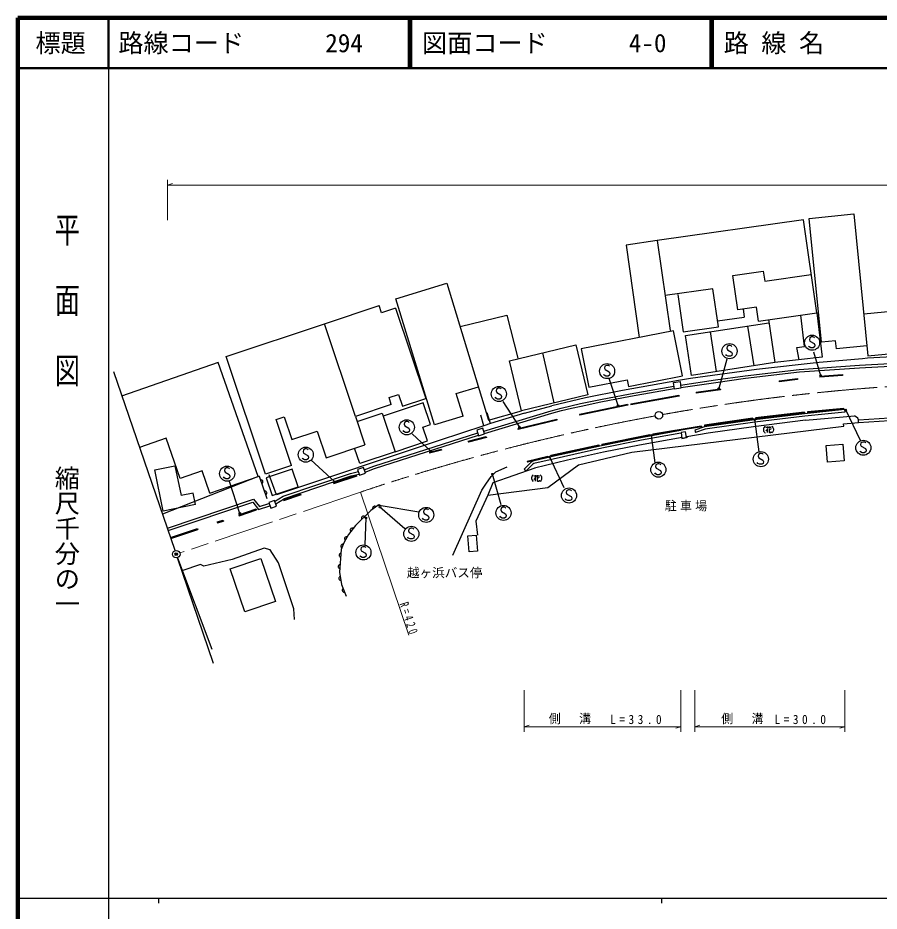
# Model space of a CAD drawing. Units: millimetres, scale not verified. Extents: x 40000 to 680000, y 20000 to 380000.
# Drawn here: x 40000 to 211298, y 202409 to 380000 of the extents above; entities that cross this region are included whole.
import ezdxf
from ezdxf.enums import TextEntityAlignment as Align

# ---------------------------------------------------------------- set-up
doc = ezdxf.new("R2010")
doc.units = ezdxf.units.MM
doc.header["$LTSCALE"] = 1000
doc.header["$PDMODE"] = 32
doc.header["$PDSIZE"] = 500
doc.linetypes.add('CHAIN', pattern=[18.5, 12, -1.5, 3.5, -1.5])
for name, color, linetype, lineweight in [('M-BGD', 7, 'Continuous', 25), ('M-BMK', 2, 'CHAIN', 13), ('M-BMK-SRVR', 3, 'Continuous', 25), ('M-STR-HTXT', 7, 'Continuous', 13), ('M-STR-STRC', 7, 'Continuous', 25), ('M-TTL', 2, 'Continuous', 140), ('M-TTL-BAND', 7, 'Continuous', 25), ('M-TTL-LINE', 7, 'Continuous', 50)]:
    doc.layers.add(name, color=color, linetype=linetype, lineweight=lineweight)
for name, color, linetype in [('M-BMK-HTXT', 7, 'Continuous'), ('M-OTRS', 6, 'Continuous'), ('M-TTL-TXT', 7, 'Continuous')]:
    doc.layers.add(name, color=color, linetype=linetype)
doc.styles.add('@ＭＳ ゴシック', font='')
doc.styles.add('ＭＳ ゴシック', font='')
doc.styles.get('@ＭＳ ゴシック').set_extended_font_data('@MS Gothic')
doc.styles.get('ＭＳ ゴシック').set_extended_font_data('MS Gothic')

msp = doc.modelspace()

# ---------------------------------------------------------------- linework, layer by layer
at = {"layer": 'M-BGD'}
for p, q in [((171259, 324994), (172309, 317594)), ((115110, 322291), (121123, 304319)), ((184253, 322129), (184484, 320503)), ((179151, 319746), (184484, 320503)), ((189277, 320003), (190580, 311459)), ((172309, 317594), (179316, 318589)), ((186418, 310824), (185213, 318723)), ((177663, 317571), (178868, 309672)), ((208870, 314814), (202793, 314206)), ((144371, 313408), (146594, 303443)), ((207398, 310948), (213446, 311275)), ((199495, 308741), (203995, 309125)), ((203995, 309125), (204012, 308926)), ((207425, 310448), (213473, 310776)), ((191394, 307837), (195038, 308270)), ((191394, 307837), (191418, 307639)), ((195061, 308071), (191418, 307639)), ((195038, 308270), (195061, 308071)), ((199495, 308741), (199512, 308541)), ((204012, 308926), (199512, 308541)), ((174876, 305560), (179697, 306278)), ((174876, 305560), (174905, 305362)), ((179726, 306081), (174905, 305362)), ((179697, 306278), (179726, 306081)), ((161886, 303296), (171461, 304990)), ((171496, 304793), (161921, 303099)), ((171461, 304990), (171496, 304793)), ((114275, 303159), (107135, 300769)), ((140768, 301380), (146185, 302900)), ((161282, 303177), (161322, 302981)), ((161886, 303296), (161921, 303099)), ((204295, 302365), (197043, 301693)), ((204314, 302166), (197062, 301494)), ((204295, 302365), (204314, 302166)), ((204434, 302114), (204484, 301617)), ((107135, 300769), (109022, 295130)), ((128557, 300837), (122835, 299090)), ((133979, 299358), (133355, 301486)), ((133633, 300049), (140173, 301902)), ((139470, 298390), (147168, 300215)), ((147168, 300215), (147214, 300020)), ((151726, 301230), (151766, 301034)), ((186153, 300385), (176535, 298999)), ((186182, 300188), (176563, 298801)), ((186153, 300385), (186182, 300188)), ((196430, 301595), (186726, 300483)), ((186726, 300483), (186748, 300284)), ((196453, 301396), (186748, 300284)), ((196430, 301595), (196453, 301396)), ((196653, 299987), (206430, 300893)), ((197043, 301693), (197062, 301494)), ((207190, 300078), (217139, 300727)), ((207223, 299579), (217171, 300228)), ((139470, 298390), (139516, 298195)), ((147214, 300020), (139516, 298195)), ((166276, 297274), (175906, 298905)), ((175939, 298708), (166310, 297077)), ((175906, 298905), (175939, 298708)), ((176535, 298999), (176563, 298801)), ((188731, 298624), (189851, 298624)), ((189091, 298744), (189091, 298504)), ((189491, 298744), (189491, 298504)), ((129576, 295820), (133148, 296741)), ((133148, 296741), (133198, 296547)), ((156127, 295270), (165675, 297160)), ((165714, 296964), (156166, 295073)), ((165675, 297160), (165714, 296964)), ((166276, 297274), (166310, 297077)), ((174633, 298013), (174799, 297542)), ((189011, 298224), (189011, 297544)), ((189811, 298264), (189411, 298064)), ((129576, 295820), (129626, 295626)), ((133198, 296547), (129626, 295626)), ((146005, 293029), (155555, 295127)), ((155598, 294932), (146048, 292833)), ((155598, 294932), (155555, 295127)), ((156127, 295270), (156166, 295073)), ((121842, 293628), (124176, 294263)), ((121842, 293628), (121894, 293435)), ((124228, 294070), (121894, 293435)), ((124176, 294263), (124228, 294070)), ((146048, 292833), (146005, 293029)), ((141305, 291875), (145428, 292864)), ((141305, 291875), (141351, 291680)), ((145475, 292669), (141351, 291680)), ((145428, 292864), (145475, 292669)), ((94424, 291003), (89268, 289278)), ((142811, 290500), (134441, 287564)), ((140720, 290281), (141074, 289928)), ((88020, 288858), (68778, 281327)), ((78213, 285473), (87774, 288809)), ((88020, 288858), (89549, 284467)), ((91453, 285159), (89991, 289134)), ((102739, 287560), (107388, 289090)), ((107450, 288900), (102802, 287370)), ((142615, 288983), (143735, 288983)), ((142895, 288583), (142895, 287903)), ((142975, 289103), (142975, 288863)), ((143695, 288623), (143295, 288423)), ((143375, 289103), (143375, 288863)), ((134441, 287564), (133490, 285122)), ((92779, 284188), (96270, 285355)), ((96334, 285166), (92843, 283998)), ((75332, 283272), (68881, 281955)), ((83956, 281212), (87412, 282392)), ((87412, 282392), (87477, 282203)), ((87867, 282257), (90103, 283006)), ((88044, 282844), (89944, 283480)), ((83956, 281212), (84020, 281023)), ((84020, 281023), (87477, 282203)), ((79643, 279818), (80850, 280155)), ((79643, 279818), (79697, 279625)), ((79697, 279625), (80904, 279962)), ((80850, 280155), (80904, 279962)), ((70376, 276666), (75724, 278488)), ((70440, 276476), (75788, 278298)), ((75724, 278488), (75788, 278298)), ((71766, 272672), (78551, 254521))]:
    msp.add_line(p, q, dxfattribs=at)
for points in [[(199831, 315534), (197373, 340121), (206250, 341009), (209070, 312813)], [(196259, 339835), (167173, 335705), (169705, 317877)], [(187307, 319724), (198882, 321367), (196259, 339835)], [(167173, 335705), (160975, 334825), (163582, 316469)], [(187307, 319724), (186912, 322507), (183188, 321978), (182222, 328784), (188263, 329642), (188548, 327632), (197806, 328946)], [(122835, 299090), (115190, 324134), (125335, 327231), (133633, 300049)], [(179316, 318589), (178245, 326127), (168725, 324775)], [(107135, 300769), (100973, 319185), (111847, 322823)], [(115110, 322291), (112336, 321362), (111847, 322823)], [(208235, 321164), (214407, 321782), (215251, 313349), (209078, 312732)], [(127960, 318633), (137246, 320882), (139443, 312359)], [(198882, 321367), (200000, 312513), (190580, 311459)], [(195364, 311994), (194939, 314481), (196485, 314692), (195717, 320918)], [(89268, 289278), (81447, 312652), (100973, 319185)], [(190580, 311459), (173990, 308928), (172785, 316827), (189375, 319358)], [(170402, 317807), (152036, 314204), (153535, 306563)], [(161478, 306717), (172166, 308814), (170402, 317807)], [(202793, 314206), (202632, 315814), (199831, 315534)], [(234326, 313429), (222538, 313057), (208989, 312349)], [(87774, 288809), (79865, 311480), (60607, 304762)], [(208989, 312349), (208014, 312223), (199352, 311459), (186886, 310108), (173774, 308307), (171379, 307900)], [(171804, 306994), (178730, 308027), (184681, 308865), (195420, 310096), (207382, 310947)], [(171878, 306499), (178800, 307532), (184744, 308369), (195466, 309599), (207425, 310448)], [(171379, 307900), (160247, 305910), (152903, 304490), (146185, 302900)], [(153535, 306563), (161213, 308070), (161478, 306717)], [(128557, 300837), (127195, 305299), (131618, 306649)], [(132656, 297827), (146070, 301899), (148038, 302410), (149974, 302860), (151934, 303306), (155848, 304146), (161761, 305255), (170473, 306793)], [(132801, 297349), (146196, 301415), (148151, 301923), (150086, 302372), (152039, 302817), (155946, 303656), (161848, 304762), (170560, 306300)], [(114275, 303159), (113820, 304518), (115717, 305153), (116513, 302776), (121123, 304319)], [(122057, 299153), (120608, 303483), (112643, 300818)], [(151726, 301230), (156522, 302211), (161282, 303177)], [(161322, 302981), (156562, 302015), (151766, 301034)], [(204434, 302114), (196454, 301309), (186523, 300111), (176595, 298707), (174633, 298013)], [(94424, 291003), (91358, 300165), (92945, 300696), (94463, 296158), (99543, 297858), (101318, 292552), (109022, 295130)], [(107480, 299736), (112449, 301398), (115014, 293730), (108005, 291384), (106980, 294447)], [(112643, 300818), (115014, 293730), (121448, 295882)], [(140768, 301380), (133979, 299358), (132647, 298919), (132063, 301013)], [(151504, 291118), (162095, 293682), (204293, 298804), (204192, 299258), (207223, 299579), (207209, 300108), (207069, 300403), (206430, 300893)], [(204484, 301617), (196510, 300812), (186588, 299616), (176714, 298219), (174799, 297542)], [(132647, 298919), (123821, 296003), (91453, 285159)], [(121448, 295882), (120525, 298640), (122057, 299153)], [(196653, 299987), (186318, 298722), (177270, 297424)], [(188611, 298824), (188531, 298744), (188411, 298584), (188331, 298424), (188291, 298224), (188291, 298064), (188331, 297864), (188411, 297704), (188531, 297544), (188611, 297464)], [(189091, 298384), (189011, 298224), (188931, 298104), (188851, 297984), (188731, 297864)], [(189411, 298384), (189411, 297624), (189491, 297544), (189771, 297544), (189851, 297624), (189851, 297744)], [(189971, 298824), (190051, 298744), (190171, 298584), (190251, 298424), (190291, 298224), (190291, 298064), (190251, 297864), (190171, 297704), (190051, 297544), (189971, 297464)], [(108869, 290126), (110769, 290875), (131462, 297483)], [(109053, 289661), (110937, 290404), (131614, 297006)], [(171791, 297931), (163921, 296525), (156059, 294945), (146318, 292778), (142423, 291863), (142117, 291681), (140720, 290281)], [(171879, 297439), (164014, 296033), (156162, 294456), (146433, 292292), (142612, 291393), (142427, 291283), (141074, 289928)], [(172102, 296585), (163669, 295078), (156500, 293638), (149347, 292093), (142783, 290500)], [(177270, 297424), (173066, 296727), (173106, 296540), (172107, 296372), (172102, 296585)], [(78213, 285473), (76647, 289962), (72291, 288443), (69496, 296454), (64225, 294615)], [(68881, 281955), (67212, 290127), (71249, 290952), (72461, 285016)], [(91016, 283822), (92790, 284894), (106151, 289416), (107747, 289791)], [(126480, 273201), (132306, 286086), (133077, 287299), (134129, 288840), (135034, 289717), (137310, 290724)], [(133490, 285122), (145407, 286618), (151504, 291118)], [(88534, 287382), (88614, 287444), (88674, 287516), (88723, 287618), (88742, 287709), (88741, 287810), (88699, 287931), (88637, 288011), (88565, 288071), (88463, 288120), (88372, 288139), (88271, 288138)], [(91275, 283394), (93002, 284438), (106288, 288935), (107861, 289304)], [(142495, 289183), (142415, 289103), (142295, 288943), (142215, 288783), (142175, 288583), (142175, 288423), (142215, 288223), (142295, 288063), (142415, 287903), (142495, 287823)], [(142975, 288743), (142895, 288583), (142815, 288463), (142735, 288343), (142615, 288223)], [(143295, 288743), (143295, 287983), (143375, 287903), (143655, 287903), (143735, 287983), (143735, 288103)], [(143855, 289183), (143935, 289103), (144055, 288943), (144135, 288783), (144175, 288583), (144175, 288423), (144135, 288223), (144055, 288063), (143935, 287903), (143855, 287823)], [(89298, 285187), (89378, 285249), (89438, 285320), (89487, 285422), (89506, 285513), (89505, 285615), (89463, 285735), (89401, 285816), (89330, 285875), (89228, 285925), (89136, 285944), (89035, 285942)], [(69736, 278533), (86895, 284323), (88044, 282844)], [(75332, 283272), (74875, 285509), (72461, 285016)], [(133490, 285122), (131063, 279925), (131386, 277149)], [(69898, 278060), (86718, 283736), (87867, 282257)], [(111620, 283039), (110210, 282075), (107144, 279093), (105779, 277302), (104860, 275661), (104318, 274316), (103966, 269779), (104381, 267356), (105306, 265021)], [(111245, 282783), (111164, 282844), (111079, 282883), (110968, 282904), (110875, 282898), (110778, 282870), (110672, 282798), (110611, 282717), (110572, 282633), (110551, 282521), (110557, 282428), (110585, 282331)], [(108964, 280863), (108874, 280909), (108784, 280933), (108670, 280935), (108580, 280913), (108488, 280869), (108397, 280780), (108350, 280690), (108326, 280600), (108325, 280487), (108346, 280396), (108390, 280305)], [(106704, 278515), (106608, 278548), (106515, 278559), (106403, 278543), (106317, 278509), (106233, 278452), (106155, 278350), (106123, 278254), (106112, 278162), (106128, 278049), (106162, 277963), (106219, 277879)], [(104739, 275360), (104638, 275366), (104545, 275351), (104441, 275307), (104367, 275251), (104301, 275174), (104254, 275055), (104247, 274954), (104262, 274862), (104306, 274758), (104362, 274683), (104440, 274618)], [(105515, 276830), (105416, 276849), (105322, 276847), (105214, 276816), (105133, 276770), (105058, 276701), (104995, 276590), (104976, 276490), (104979, 276397), (105010, 276288), (105056, 276207), (105124, 276132)], [(94999, 260388), (94890, 262493), (91815, 271674), (90204, 274264), (89015, 274588), (82628, 272310), (76991, 270972), (76349, 271344), (72634, 270074)], [(104261, 273581), (104163, 273556), (104079, 273515), (103993, 273441), (103939, 273365), (103900, 273272), (103890, 273144), (103915, 273046), (103956, 272963), (104030, 272877), (104106, 272823), (104199, 272783)], [(104085, 271312), (103987, 271288), (103903, 271246), (103817, 271172), (103763, 271096), (103724, 271003), (103714, 270876), (103738, 270777), (103780, 270694), (103854, 270608), (103930, 270554), (104023, 270515)], [(104106, 268962), (104017, 268914), (103946, 268853), (103880, 268761), (103847, 268674), (103831, 268574), (103853, 268448), (103901, 268358), (103961, 268288), (104054, 268222), (104141, 268189), (104241, 268173)], [(104696, 266561), (104619, 266496), (104562, 266421), (104517, 266318), (104502, 266226), (104507, 266125), (104554, 266006), (104620, 265928), (104694, 265871), (104798, 265826), (104890, 265811), (104991, 265817)]]:
    msp.add_lwpolyline(points, dxfattribs=at)
for points in [[(153354, 305065), (140173, 301902), (137791, 311829), (150972, 314992)], [(171889, 306388), (170600, 306199), (170411, 307487), (171701, 307676)], [(132834, 297281), (132481, 298412), (131283, 298038), (131636, 296907)], [(172772, 297700), (171894, 297560), (172077, 296406), (172955, 296546)], [(204314, 291928), (201026, 291679), (200777, 294987), (204064, 295235)], [(94540, 290302), (89356, 288545), (90552, 285014), (95737, 286772)], [(109120, 289472), (108765, 290599), (107572, 290223), (107927, 289097)], [(91461, 282900), (91065, 284032), (89920, 283632), (90317, 282499)], [(129777, 273824), (129467, 276993), (131130, 277155), (131440, 273986)], [(85141, 261883), (82220, 270467), (88302, 272537), (91224, 263953)]]:
    msp.add_lwpolyline(points, close=True, dxfattribs=at)
at = {"layer": 'M-BMK'}
msp.add_line((108159, 285724), (72214, 273614), dxfattribs=at)
for start, end in [(86.70807, 100.16165), (100.36508, 108.61896)]:
    msp.add_arc((242253, -112294), 420000, start, end, dxfattribs=at)
at = {"layer": 'M-BMK-SRVR'}
for p, q in [((71260, 274084), (59087, 309609)), ((78941, 251669), (71746, 272665))]:
    msp.add_line(p, q, dxfattribs=at)
for centre in [(167490, 300998), (71503, 273375)]:
    msp.add_circle(centre, 750, dxfattribs=at)
at = {"layer": 'M-OTRS'}
msp.add_point((71503, 273375), dxfattribs=at)
at = {"layer": 'M-STR-HTXT'}
for p, q in [((69736, 339766), (69736, 347766)), ((69736, 346766), (70736, 347046)), ((69736, 346766), (399319, 346766)), ((108159, 285724), (117737, 257294)), ((140720, 246355), (140720, 238073)), ((171879, 238073), (171879, 246355)), ((174633, 246355), (174633, 238073)), ((204484, 238073), (204484, 246355)), ((140720, 239073), (141720, 239353)), ((140720, 239073), (171879, 239073)), ((171879, 239073), (170879, 238793)), ((174633, 239073), (175633, 239353)), ((174633, 239073), (204484, 239073)), ((204484, 239073), (203484, 238793))]:
    msp.add_line(p, q, dxfattribs=at)
at = {"layer": 'M-STR-STRC'}
for p, q in [((198241, 313635), (199645, 308904)), ((181023, 312151), (179389, 306325)), ((159371, 302943), (157621, 308291)), ((136444, 303740), (139767, 298595)), ((204665, 302033), (207543, 296021)), ((186498, 300190), (187356, 293745)), ((122124, 293834), (118435, 297308)), ((166773, 291568), (166026, 296994)), ((98248, 292162), (103061, 287766)), ((145749, 292710), (148616, 286620)), ((84151, 281494), (82118, 287808)), ((136136, 283204), (134396, 289291)), ((111828, 283124), (119721, 281772)), ((116950, 278407), (112016, 282722)), ((109231, 280571), (109006, 275261))]:
    msp.add_line(p, q, dxfattribs=at)
for points in [[(198447, 316376), (198327, 316496), (198087, 316556), (197847, 316556), (197487, 316376), (197427, 316016), (197547, 315716), (198387, 315236), (198507, 314936), (198447, 314576), (198147, 314396), (197727, 314396), (197367, 314576), (197247, 314756)], [(182020, 314694), (181900, 314814), (181660, 314874), (181420, 314874), (181060, 314694), (181000, 314334), (181120, 314034), (181960, 313554), (182080, 313254), (182020, 312894), (181720, 312714), (181300, 312714), (180940, 312894), (180820, 313074)], [(157677, 310736), (157557, 310856), (157317, 310916), (157077, 310916), (156717, 310736), (156657, 310376), (156777, 310076), (157617, 309596), (157737, 309296), (157677, 308936), (157377, 308756), (156957, 308756), (156597, 308936), (156477, 309116)], [(136145, 306184), (136025, 306304), (135785, 306364), (135545, 306364), (135185, 306184), (135125, 305824), (135245, 305524), (136085, 305044), (136205, 304744), (136145, 304384), (135845, 304204), (135425, 304204), (135065, 304384), (134945, 304564)], [(117838, 299554), (117718, 299674), (117478, 299734), (117238, 299734), (116878, 299554), (116818, 299194), (116938, 298894), (117778, 298414), (117898, 298114), (117838, 297754), (117538, 297574), (117118, 297574), (116758, 297754), (116638, 297934)], [(208639, 295497), (208519, 295617), (208279, 295677), (208039, 295677), (207679, 295497), (207619, 295137), (207739, 294837), (208579, 294357), (208699, 294057), (208639, 293697), (208339, 293517), (207919, 293517), (207559, 293697), (207439, 293877)], [(97739, 294111), (97619, 294231), (97379, 294291), (97139, 294291), (96779, 294111), (96719, 293751), (96839, 293451), (97679, 292971), (97799, 292671), (97739, 292311), (97439, 292131), (97019, 292131), (96659, 292311), (96539, 292491)], [(188254, 293221), (188134, 293341), (187894, 293401), (187654, 293401), (187294, 293221), (187234, 292861), (187354, 292561), (188194, 292081), (188314, 291781), (188254, 291421), (187954, 291241), (187534, 291241), (187174, 291421), (187054, 291601)], [(167870, 291143), (167750, 291263), (167510, 291323), (167270, 291323), (166910, 291143), (166850, 290783), (166970, 290483), (167810, 290003), (167930, 289703), (167870, 289343), (167570, 289163), (167150, 289163), (166790, 289343), (166670, 289523)], [(82104, 290351), (81984, 290471), (81744, 290531), (81504, 290531), (81144, 290351), (81084, 289991), (81204, 289691), (82044, 289211), (82164, 288911), (82104, 288551), (81804, 288371), (81384, 288371), (81024, 288551), (80904, 288731)], [(150097, 285997), (149977, 286117), (149737, 286177), (149497, 286177), (149137, 285997), (149077, 285637), (149197, 285337), (150037, 284857), (150157, 284557), (150097, 284197), (149797, 284017), (149377, 284017), (149017, 284197), (148897, 284377)], [(137072, 282534), (136952, 282654), (136712, 282714), (136472, 282714), (136112, 282534), (136052, 282174), (136172, 281874), (137012, 281394), (137132, 281094), (137072, 280734), (136772, 280554), (136352, 280554), (135992, 280734), (135872, 280914)], [(121697, 282138), (121577, 282258), (121337, 282318), (121097, 282318), (120737, 282138), (120677, 281778), (120797, 281478), (121637, 280998), (121757, 280698), (121697, 280338), (121397, 280158), (120977, 280158), (120617, 280338), (120497, 280518)], [(118729, 278378), (118609, 278498), (118369, 278558), (118129, 278558), (117769, 278378), (117709, 278018), (117829, 277718), (118669, 277238), (118789, 276938), (118729, 276578), (118429, 276398), (118009, 276398), (117649, 276578), (117529, 276758)], [(109207, 274688), (109087, 274808), (108847, 274868), (108607, 274868), (108247, 274688), (108187, 274328), (108307, 274028), (109147, 273548), (109267, 273248), (109207, 272888), (108907, 272708), (108487, 272708), (108127, 272888), (108007, 273068)]]:
    msp.add_lwpolyline(points, dxfattribs=at)
for centre, radius in [((197967, 315416), 1500), ((181540, 313734), 1500), ((157197, 309776), 1500), ((199645, 308904), 150), ((199645, 308904), 90), ((199645, 308904), 30), ((135665, 305224), 1500), ((179389, 306325), 150), ((179389, 306325), 90), ((179389, 306325), 30), ((159371, 302943), 150), ((159371, 302943), 90), ((159371, 302943), 30), ((204665, 302033), 150), ((204665, 302033), 90), ((204665, 302033), 30), ((186523, 300111), 150), ((186523, 300111), 90), ((186523, 300111), 30), ((117358, 298594), 1500), ((139767, 298595), 150), ((139767, 298595), 90), ((139767, 298595), 30), ((166026, 296994), 150), ((166026, 296994), 90), ((166026, 296994), 30), ((208159, 294537), 1500), ((97259, 293151), 1500), ((122124, 293834), 150), ((122124, 293834), 90), ((122124, 293834), 30), ((187774, 292261), 1500), ((145749, 292710), 150), ((145749, 292710), 90), ((145749, 292710), 30), ((167390, 290183), 1500), ((81624, 289391), 1500), ((103061, 287766), 150), ((103061, 287766), 90), ((103061, 287766), 30), ((134396, 289291), 150), ((134396, 289291), 90), ((134396, 289291), 30), ((149617, 285037), 1500), ((111828, 283124), 150), ((111828, 283124), 90), ((111828, 283124), 30), ((112016, 282722), 150), ((112016, 282722), 90), ((112016, 282722), 30), ((121217, 281178), 1500), ((136592, 281574), 1500), ((84151, 281494), 150), ((84151, 281494), 90), ((84151, 281494), 30), ((109231, 280571), 150), ((109231, 280571), 90), ((109231, 280571), 30), ((118249, 277418), 1500), ((108727, 273728), 1500)]:
    msp.add_circle(centre, radius, dxfattribs=at)
at = {"layer": 'M-TTL'}
for p, q in [((40000, 380000), (40000, 20000)), ((680000, 380000), (40000, 380000))]:
    msp.add_line(p, q, dxfattribs=at)
at = {"layer": 'M-TTL-BAND'}
for p, q in [((58000, 370000), (58000, 20000)), ((40000, 205000), (579000, 205000)), ((68000, 205000), (68000, 204000)), ((168000, 205000), (168000, 204000))]:
    msp.add_line(p, q, dxfattribs=at)
at = {"layer": 'M-TTL-LINE'}
for p, q in [((58000, 380000), (58000, 370000)), ((117750, 380000), (117750, 370000)), ((118250, 380000), (118250, 370000)), ((177750, 380000), (177750, 370000)), ((178250, 380000), (178250, 370000)), ((40000, 370000), (680000, 370000))]:
    msp.add_line(p, q, dxfattribs=at)

# ---------------------------------------------------------------- texts
at = {"layer": 'M-BMK-HTXT', "style": 'ＭＳ ゴシック'}
msp.add_text('越ヶ浜バス停', height=1833, dxfattribs=at).set_placement((117390, 268224), align=Align.BOTTOM_LEFT)
at = {"layer": 'M-BMK-HTXT', "insert": (168680, 281875), "char_height": 1833, "attachment_point": 7, "style": 'ＭＳ ゴシック'}
msp.add_mtext('\\T1.27;\\W0.95;駐車場', dxfattribs=at)
at = {"layer": 'M-STR-HTXT', "insert": (115849, 263487), "char_height": 1833, "attachment_point": 7, "rotation": 288.1, "style": 'ＭＳ ゴシック'}
msp.add_mtext('\\T1.61;\\W0.7;R=420', dxfattribs=at)
at = {"layer": 'M-STR-HTXT', "char_height": 1833, "attachment_point": 7, "style": 'ＭＳ ゴシック'}
for s, insert in [('\\T1.27;\\W0.95;側\u3000溝', (145598, 239573)), ('\\T1.27;\\W0.95;側\u3000溝', (179898, 239573)), ('\\T1.62;\\W0.9;L=33.0', (157817, 239573)), ('\\T1.62;\\W0.9;L=30.0', (190503, 239573))]:
    msp.add_mtext(s, dxfattribs=dict(at, insert=insert))
at = {"layer": 'M-TTL-BAND', "style": '@ＭＳ ゴシック', "width": 1.4}
msp.add_text('平  面  図', height=3666, rotation=270, dxfattribs=at).set_placement((49777, 306475), align=Align.MIDDLE_RIGHT)
at = {"layer": 'M-TTL-BAND', "style": '@ＭＳ ゴシック'}
msp.add_text('縮尺千分の一', height=3666, rotation=270, dxfattribs=at).set_placement((49777, 261030), align=Align.MIDDLE_RIGHT)
at = {"layer": 'M-TTL-TXT', "style": 'ＭＳ ゴシック'}
msp.add_text('標題', height=3666, dxfattribs=at).set_placement((48500, 375000), align=Align.MIDDLE_CENTER)
for s, p in [('路線コード', (60000, 375000)), ('294', (101142, 375000)), ('図面コード', (120380, 375000)), ('4-0', (161521, 375000)), ('路 線 名', (180380, 375000))]:
    msp.add_text(s, height=3666, dxfattribs=at).set_placement(p, align=Align.MIDDLE_LEFT)

doc.saveas('drawing.dxf')
